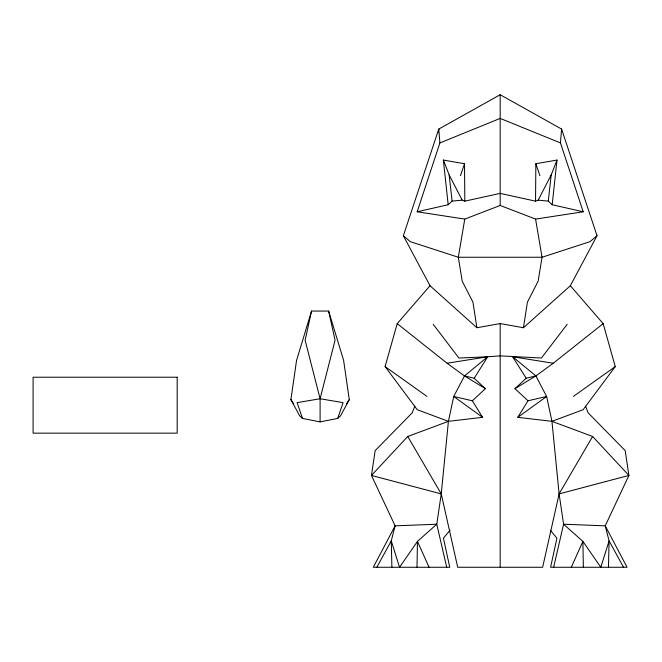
<?xml version="1.0" encoding="UTF-8"?>
<svg xmlns="http://www.w3.org/2000/svg" width="662" height="662" viewBox="0 0 662 662"><rect width="100%" height="100%" fill="white"/><g stroke="black" fill="none" stroke-linecap="round" stroke-linejoin="round"><path stroke-width="0.99" d="M500.182 94.732L500.182 205.468L535.583 219.089L583.189 211.782L560.457 142.926L561.591 129.065L500.182 94.732L438.765 129.065L403.348 235.73L430.019 285.736L476.913 327.74L500.182 323.569L523.452 327.74L570.346 285.736L597.016 235.73L561.591 129.065M438.409 132.127L438.765 129.065L439.899 142.926L417.168 211.782L448.182 204.74L452.088 201.107L462.192 200.147L464.823 201.157L500.182 193.378L535.541 201.157L535.856 163.729L556.999 160.063L552.182 204.74L583.189 211.782M417.002 567.268L417.457 541.392L436.779 524.213L441.248 493.893L448.414 421.338L453.718 396.48L464.476 375.917L487.687 356.777L500.182 355.866L541.433 358.034L567.177 324.297M608.469 567.268L609.09 540.871L605.225 525.851L628.9 475.44L625.209 450.623L588.146 412.831L585.547 406.154M552.182 204.74L548.268 201.107L551.206 174.867L556.999 160.063M290.899 399.625L296.568 360.368L311.537 311.066L328.65 311.066L343.619 360.368L349.288 399.625L340.525 415.844L337.694 418.425L320.094 421.884L302.493 418.425L299.663 415.844L290.899 399.625L293.605 403.696M523.452 327.74L527.415 302.153L538.132 281.201L542.037 257.253L535.583 219.089M500.182 205.468L464.774 219.089L458.319 257.253L462.225 281.201L472.941 302.153L476.913 327.74M311.537 311.066L305.124 340.243L320.094 398.747L320.094 421.884M553.655 567.268L563.577 524.213L559.117 493.893L551.942 421.338L546.638 396.48L528.003 400.783L517.783 417.333L551.942 421.338L592.606 436.473L559.117 493.893L542.65 567.268L457.707 567.268L441.248 493.893L407.751 436.473L448.414 421.338L482.581 417.333L472.354 400.783L453.718 396.48L482.581 417.333M302.493 418.425L297.097 402.637L320.094 398.747L335.063 340.243L328.65 311.066M448.414 421.338L417.242 409.712L385.094 366.599L397.208 323.644L430.019 285.736M460.438 175.678L464.501 163.729L443.358 160.063L448.182 204.74M337.694 418.425L343.09 402.637L320.094 398.747M414.809 406.154L412.219 412.831L375.147 450.623L371.456 475.44L395.131 525.851L391.267 540.871L376.827 567.268M571.289 567.268L582.899 541.392L563.577 524.213L605.225 525.851L627.071 567.268L550.602 567.268L556.932 538.198L550.321 530.237M535.541 201.157L538.165 200.147L551.206 174.867M397.208 323.644L447.09 363.231L464.476 375.917L474.182 378.242L487.687 356.777L458.923 358.034L433.188 324.297M346.582 403.696L349.288 399.625M570.346 285.736L603.156 323.644L615.263 366.599L583.114 409.712L551.942 421.338M450.036 530.237L443.432 538.198L449.755 567.268L373.285 567.268L395.131 525.851L436.779 524.213L446.701 567.268M407.751 436.473L371.456 475.44L441.248 493.893M472.354 400.783L485.387 388.668L474.182 378.242M528.003 400.783L514.97 388.668L526.174 378.242L535.889 375.917L553.267 363.231L603.156 323.644M597.016 235.73L589.974 241.68L542.037 257.253L458.319 257.253L410.382 241.68L403.348 235.73M517.783 417.333L546.638 396.48L535.889 375.917L512.669 356.777L553.267 363.231M573.482 396.364L615.263 366.599M514.97 388.668L535.889 375.917M439.899 142.926L500.182 118.407L560.457 142.926M559.117 493.893L628.9 475.44L592.606 436.473M447.09 363.231L487.687 356.777M538.165 200.147L548.268 201.107M417.168 211.782L464.774 219.089M464.476 375.917L485.387 388.668M385.094 366.599L426.874 396.364M512.669 356.777L526.174 378.242M623.53 567.268L609.09 540.871L600.806 567.268L582.899 541.392L583.354 567.268M443.358 160.063L449.15 174.867L462.192 200.147M429.067 567.268L417.457 541.392L399.55 567.268L391.267 540.871L391.887 567.268M535.856 163.729L539.919 175.678M449.15 174.867L452.088 201.107M464.501 163.729L464.823 201.157M500.182 323.569L500.182 567.268M177.168 377.224L33.1 377.224L33.1 433.155L177.168 433.155L177.168 377.224"/></g></svg>
